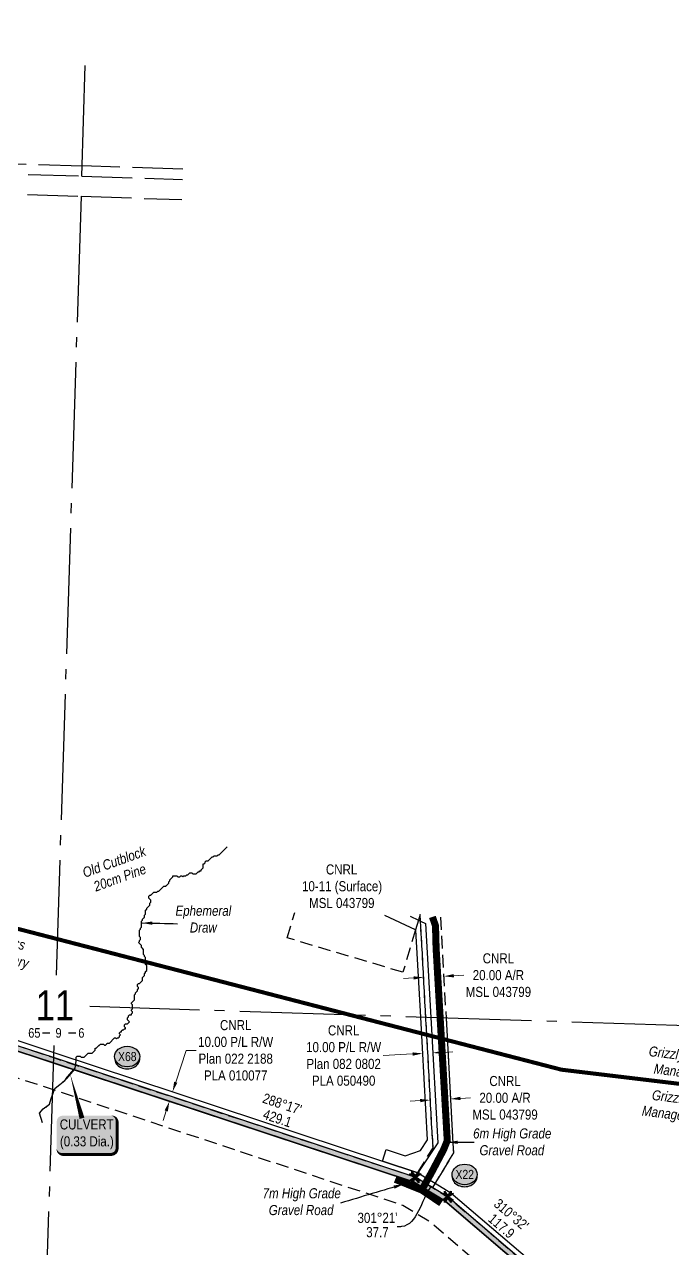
# Model space of a CAD drawing. Extents: x 350972 to 367082, y 6047220 to 6054831.
# Drawn here: x 354884 to 355528, y 6053550 to 6054767 of the extents above; entities that cross this region are included whole.
import ezdxf
from ezdxf.enums import TextEntityAlignment as Align

# ---------------------------------------------------------------- set-up
doc = ezdxf.new("R2010")
doc.units = 0
doc.header["$LTSCALE"] = 5
doc.header["$PDSIZE"] = 0.5
for name, pattern in [('DASHDOT2', [12.7, 6.35, -3.175, 0, -3.175]), ('foc-ACCESSROAD', [3.75, 2.5, -1.25]), ('foc-QUARTERLINE', [33, 25, -3, 2, -3]), ('foc-TOPO-ephemeral', [6.25, 3.125, -0.625, 0.625, -0.625, 0.625, -0.625]), ('foc-UNSURVEYED', [12.5, 10, -2.5])]:
    doc.linetypes.add(name, pattern=pattern)
doc.layers.get('Defpoints').update_dxf_attribs({"color": 9})
for name, color, linetype in [('10', 1, 'Continuous'), ('9', 3, 'Continuous'), ('AS-ROADS', 254, 'Continuous'), ('AS-WILDLIFE', 131, 'DASHDOT2'), ('AS-WILDLIFE-BLOCK', 131, 'Continuous'), ('C-AR', 13, 'foc-ACCESSROAD'), ('C-RW', 13, 'Continuous'), ('C-WS', 13, 'foc-ACCESSROAD'), ('L-BD', 7, 'Continuous'), ('L-BD1', 253, 'Continuous'), ('L-MON', 1, 'Continuous'), ('L-QSEC', 8, 'foc-QUARTERLINE'), ('L-SECLBL', 7, 'Continuous'), ('L-USEC', 7, 'foc-UNSURVEYED'), ('P-CROSSINGS', 250, 'Continuous'), ('P-PROPOSED', 10, 'Continuous'), ('P-PROPOSED-H', 21, 'Continuous'), ('T-BUSH-T', 110, 'Continuous'), ('T-DRAW', 143, 'foc-TOPO-ephemeral'), ('T-WATER-T', 170, 'Continuous')]:
    doc.layers.add(name, color=color, linetype=linetype)
for name, color, linetype, lineweight in [('AS-GENERAL', 48, 'Continuous', 18), ('C-AR-T', 13, 'Continuous', 9), ('C-RW-T', 13, 'Continuous', 9), ('C-WS-T', 13, 'Continuous', 9), ('T-TEXT', 48, 'Continuous', 18)]:
    doc.layers.add(name, color=color, linetype=linetype, lineweight=lineweight)
doc.styles.add('240', font='ARIALN.TTF', dxfattribs={"height": 30})
doc.styles.add('80', font='ARIALN.TTF', dxfattribs={"height": 10})
doc.styles.add('80CG', font='ARIALN.TTF', dxfattribs={"height": 10})
doc.styles.add('80L', font='ARIALN.TTF', dxfattribs={"height": 10})
doc.styles.add('80LS', font='ARIALNI.TTF', dxfattribs={"height": 10})
doc.styles.add('Crossing', font='ARIALN.TTF', dxfattribs={"height": 10})
doc.styles.add('foc-LtypeFont', font='ARIALN.TTF', dxfattribs={"height": 7.35})
doc.styles.add('SIMPLEX', font='ARIALN.TTF')
doc.linetypes.add('foc-TOPO-flowdirection-NOLINE', pattern='A,0,[">",foc-LtypeFont,S=0.3,R=0,X=0,Y=-0.945],-20,[">",foc-LtypeFont,S=0.3,R=0,X=0,Y=-0.945],0', length=20)
doc.dimstyles.new('Compass 5 000', dxfattribs={"dimscale": 5, "dimtxt": 9, "dimasz": 2, "dimexe": 0.2, "dimexo": 0.0625, "dimgap": 0.5, "dimtad": 0, "dimtih": 1, "dimtoh": 1, "dimzin": 0, "dimdsep": 46, "dimtxsty": '80CG', "dimcen": 0.1, "dimse1": 1, "dimse2": 1, "dimclrd": 256, "dimclrt": 256, "dimaunit": 1, "dimadec": 4, "dimazin": 0, "dimtfac": 0.06, "dimtofl": 0, "dimtmove": 0, "dimatfit": 1, "dimfxl": 0.2, "dimtolj": 1, "dimtzin": 0, "dimlwd": -1, "dimarcsym": 0})

# ---------------------------------------------------------------- blocks, each defined once
blk = doc.blocks.new('*D432')
at = {"layer": 'C-AR-T', "transparency": 16777216}
for p, q in [((355277.1, 6053697.3), (355267.1, 6053696.7)), ((355317.1, 6053699.5), (355327.1, 6053700))]:
    blk.add_line(p, q, dxfattribs=at)
for points in [[(355277, 6053698.9), (355277.2, 6053695.6), (355287.1, 6053697.8)], [(355317, 6053701.1), (355317.2, 6053697.8), (355307.1, 6053698.9)]]:
    blk.add_solid(points, dxfattribs=at)
at = {"layer": 'Defpoints', "color": 0, "transparency": 16777216}
for p in [(355307.1, 6053698.9), (355287.8, 6053685.9), (355307.7, 6053687)]:
    blk.add_point(p, dxfattribs=at)
at = {"layer": 'C-AR-T', "transparency": 16777216, "insert": (355361.4, 6053700), "char_height": 10, "attachment_point": 5, "style": '80CG'}
blk.add_mtext('\\A1;CNRL\\P20.00 A/R\\PMSL 043799', dxfattribs=at)
blk = doc.blocks.new('*D434')
at = {"layer": 'C-RW-T', "transparency": 16777216}
for p, q in [((355034.3, 6053715.5), (355044.8, 6053747.2)), ((355044.8, 6053747.2), (355054.8, 6053747.2)), ((355024.9, 6053687), (355021.8, 6053677.5))]:
    blk.add_line(p, q, dxfattribs=at)
for points in [[(355032.8, 6053716), (355035.9, 6053715), (355031.2, 6053706)], [(355023.3, 6053687.6), (355026.5, 6053686.5), (355028.1, 6053696.5)]]:
    blk.add_solid(points, dxfattribs=at)
at = {"layer": 'Defpoints', "color": 0, "transparency": 16777216}
for p in [(355031.2, 6053706), (355032.6, 6053705.5), (355029.5, 6053696.1)]:
    blk.add_point(p, dxfattribs=at)
at = {"layer": 'C-RW-T', "transparency": 16777216, "insert": (355093.9, 6053747.2), "char_height": 10, "attachment_point": 5, "style": '80CG'}
blk.add_mtext('\\A1;CNRL\\P10.00 P/L R/W\\PPlan 022 2188\\PPLA 010077', dxfattribs=at)
blk = doc.blocks.new('*D435')
at = {"layer": 'C-RW-T', "transparency": 16777216}
for p, q in [((355269.6, 6053743.6), (355240.2, 6053742)), ((355299.5, 6053745.2), (355309.5, 6053745.8))]:
    blk.add_line(p, q, dxfattribs=at)
for points in [[(355269.5, 6053745.2), (355269.7, 6053741.9), (355279.6, 6053744.1)], [(355299.4, 6053746.9), (355299.6, 6053743.6), (355289.5, 6053744.7)]]:
    blk.add_solid(points, dxfattribs=at)
at = {"layer": 'Defpoints', "color": 0, "transparency": 16777216}
for p in [(355279.6, 6053744.1), (355280.2, 6053732.9), (355290.1, 6053733.4)]:
    blk.add_point(p, dxfattribs=at)
at = {"layer": 'C-RW-T', "transparency": 16777216, "insert": (355201.1, 6053742), "char_height": 10, "attachment_point": 5, "style": '80CG'}
blk.add_mtext('\\A1;CNRL\\P10.00 P/L R/W\\PPlan 082 0802\\PPLA 050490', dxfattribs=at)
blk = doc.blocks.new('L-SECLBL')
at = {"layer": '9', "color": 7}
for p, q in [((-5.1, -27.8), (-12.3, -27.8)), ((20.7, -27.8), (13.5, -27.8))]:
    blk.add_line(p, q, dxfattribs=at)
at = {"layer": '10', "color": 2, "style": 'SIMPLEX'}
blk.add_attdef('SEC', text='', height=30, dxfattribs=at).set_placement((0, 0), align=Align.MIDDLE)
at = {"layer": '10', "color": 5, "style": '80L'}
blk.add_attdef('TWP', text='', height=9.5, dxfattribs=at).set_placement((-14.4, -27.4), align=Align.MIDDLE_RIGHT)
blk.add_attdef('RGE', text='', height=9.5, dxfattribs=at).set_placement((3.6, -27.4), align=Align.MIDDLE_CENTER)
blk.add_attdef('MER', text='', height=9.5, dxfattribs=at).set_placement((23.2, -27.4), align=Align.MIDDLE_LEFT)
blk = doc.blocks.new('*D521')
at = {"layer": 'C-AR-T', "transparency": 16777216}
for p, q in [((355270.5, 6053819.2), (355260.6, 6053818.6)), ((355310.5, 6053821.4), (355320.5, 6053821.9))]:
    blk.add_line(p, q, dxfattribs=at)
for points in [[(355270.5, 6053820.8), (355270.6, 6053817.5), (355280.5, 6053819.7)], [(355310.4, 6053823), (355310.6, 6053819.7), (355300.5, 6053820.8)]]:
    blk.add_solid(points, dxfattribs=at)
at = {"layer": 'Defpoints', "color": 0, "transparency": 16777216}
for p in [(355280.6, 6053819.3), (355300.5, 6053820.8), (355300.5, 6053820.4)]:
    blk.add_point(p, dxfattribs=at)
at = {"layer": 'C-AR-T', "transparency": 16777216, "insert": (355354.8, 6053821.9), "char_height": 10, "attachment_point": 5, "style": '80CG'}
blk.add_mtext('\\A1;CNRL\\P20.00 A/R\\PMSL 043799', dxfattribs=at)
blk = doc.blocks.new('*U525')
h = blk.add_hatch(color=254)
edge = h.paths.add_edge_path()
edge.add_line((-24, -20), (24, -20))
edge.add_arc((24, -14), 6, 270, 360)
edge.add_line((30, -14), (30, 12.5))
edge.add_arc((24, 12.5), 6, 0, 90)
edge.add_line((24, 18.5), (-24, 18.5))
edge.add_arc((-24, 12.5), 6, 90, 180)
edge.add_line((-30, 12.5), (-30, -14))
edge.add_arc((-24, -14), 6, 180, 270)
at = {"color": 160, "flags": 128}
blk.add_lwpolyline([(-24, -20, 3, 3, 0), (24, -20, 3, 3, 0.414214), (30, -14, 3, 3, 0), (30, 12.5, 3, 0, 0.414214), (24, 18.5, 0, 0, 0), (-24, 18.5, 0, 0, 0.414214), (-30, 12.5, 0, 0, 0), (-30, -14, 0, 3, 0.414214)], format="xyseb", close=True, dxfattribs=at)
at = {"color": 160, "style": '80'}
blk.add_attdef('ENTER_TEXT_001', (-26.8, -4.9), '', height=10, dxfattribs=at)
blk = doc.blocks.new('TEMP')
h = blk.add_hatch(color=255)
h.dxf.hatch_style = 1
h.paths.add_polyline_path([(0, 0.25), (-0.67, 1.15), (-0.67, 0.67), (-1.15, 0.67), (-0.25, 0), (-1.15, -0.67), (-0.67, -0.67), (-0.67, -1.15), (0, -0.25), (0.67, -1.15), (0.67, -0.67), (1.15, -0.67), (0.25, 0), (1.15, 0.67), (0.67, 0.67), (0.67, 1.15)])
h.paths.add_polyline_path([(0.57, 0.85), (0.57, 0.57), (0.85, 0.57), (0.08, 0), (0.85, -0.57), (0.57, -0.57), (0.57, -0.85), (0, -0.08), (-0.57, -0.85), (-0.57, -0.57), (-0.85, -0.57), (-0.08, 0), (-0.85, 0.57), (-0.57, 0.57), (-0.57, 0.85), (0, 0.08)], flags=16)
h = blk.add_hatch(color=1)
h.dxf.hatch_style = 1
h.paths.add_polyline_path([(0, 0.08), (-0.57, 0.85), (-0.57, 0.57), (-0.85, 0.57), (-0.08, 0), (-0.85, -0.57), (-0.57, -0.57), (-0.57, -0.85), (0, -0.08), (0.57, -0.85), (0.57, -0.57), (0.85, -0.57), (0.08, 0), (0.85, 0.57), (0.57, 0.57), (0.57, 0.85)])
at = {"color": 1}
for p, q in [((-0.08, 0), (0.08, 0)), ((0, 0.08), (0, -0.08))]:
    blk.add_line(p, q, dxfattribs=at)
at = {"color": 255, "flags": 128}
blk.add_lwpolyline([(-0.25, 0), (-1.15, 0.67), (-0.67, 0.67), (-0.67, 1.15), (0, 0.25), (0.67, 1.15), (0.67, 0.67), (1.15, 0.67), (0.25, 0), (1.15, -0.67), (0.67, -0.67), (0.67, -1.15), (0, -0.25), (-0.67, -1.15), (-0.67, -0.67), (-1.15, -0.67)], close=True, dxfattribs=at)
at = {"color": 1, "flags": 128}
blk.add_lwpolyline([(-0.08, 0), (-0.85, 0.57), (-0.57, 0.57), (-0.57, 0.85), (0, 0.08), (0.57, 0.85), (0.57, 0.57), (0.85, 0.57), (0.08, 0), (0.85, -0.57), (0.57, -0.57), (0.57, -0.85), (0, -0.08), (-0.57, -0.85), (-0.57, -0.57), (-0.85, -0.57)], close=True, dxfattribs=at)
blk = doc.blocks.new('xing2')
h = blk.add_hatch(color=50)
h.dxf.hatch_style = 1
edge = h.paths.add_edge_path()
edge.add_ellipse((0, 0), major_axis=(-12.5, 0), ratio=0.816297, start_angle=0, end_angle=360)
h = blk.add_hatch(color=250)
h.dxf.hatch_style = 1
edge = h.paths.add_edge_path()
edge.add_ellipse((0, -2), major_axis=(-12.5, 0), ratio=0.816297, start_angle=0, end_angle=180)
edge.add_line((12.5, -2), (12.5, 0))
edge.add_ellipse((0, 0), major_axis=(-12.5, 0), ratio=0.816297, start_angle=0, end_angle=180, ccw=False)
edge.add_line((-12.5, 0), (-12.5, -2))
at = {"color": 250}
blk.add_ellipse((0, 0), major_axis=(-12.5, 0), ratio=0.816297, dxfattribs=at)
blk.add_ellipse((0, -2), major_axis=(-12.5, 0), ratio=0.816297, start_param=0, end_param=3.141593, dxfattribs=at)
at = {"color": 250, "style": 'Crossing'}
blk.add_attdef('CROSSING', text='', height=9, dxfattribs=at).set_placement((0.1, 0), align=Align.MIDDLE_CENTER)
at = {"color": 250, "style": 'Crossing', "flags": 1}
for tag, p in [('OWNER', (0.1, -12.5)), ('DESCRIPTION', (0.1, -25.8)), ('LOCATION', (0.1, -39.3)), ('DWG_REF', (0.1, -52.8))]:
    blk.add_attdef(tag, text='', height=9, dxfattribs=at).set_placement(p, align=Align.MIDDLE_CENTER)

msp = doc.modelspace()

# ---------------------------------------------------------------- hatches: boundary and pattern name
at = {"layer": 'P-PROPOSED-H'}
h = msp.add_hatch(color=256, dxfattribs=at)
h.dxf.hatch_style = 1
h.paths.add_polyline_path([(352865.575, 6051530.911), (352846.394, 6051712.416), (352861.427, 6051714.005), (352843.305, 6051885.488), (352749.784, 6051951.143), (352669.459, 6052001.497), (352552.598, 6052063.678), (352495.546, 6052100.649), (351984.16, 6052449.542), (351943.753, 6052482.183), (351920.41, 6052506.628), (351900.788, 6052540.765), (351887.31, 6052596.658), (351866.362, 6052754.753), (351841.297, 6053030.286), (351836.502, 6053086.973), (351812.269, 6053373.495), (351811.604, 6053421.626), (351818.326, 6053445.789), (351845.408, 6053478.257), (351917.664, 6053536.827), (351963.795, 6053562.799), (352030.64, 6053582.012), (352233.88, 6053615.997), (352284.382, 6053628.44), (352316.995, 6053648.48), (352343.381, 6053683.636), (352380.535, 6053746.97), (352424.276, 6053850.534), (352440.444, 6053911.368), (352455.506, 6053940.561), (352486.241, 6053969.986), (352584.846, 6054036.5), (352618.847, 6054037.998), (352706.795, 6054036.916), (352765.268, 6054022.323), (352786.917, 6054015.501), (352892.779, 6053964.522), (352950.904, 6053973.692), (352984.053, 6053985.967), (353012.827, 6054005.999), (353074.58, 6054058.894), (353102.498, 6054075.857), (353130.347, 6054088.052), (353169.457, 6054099.208), (353238.923, 6054110.427), (353272.3, 6054116.771), (353308.027, 6054125.895), (353341.917, 6054138.534), (353407.27, 6054166.808), (353489.563, 6054210.777), (353491.95, 6054212.052), (353518.235, 6054236.279), (353538.99, 6054256.162), (353555.049, 6054280.164), (353567.593, 6054304.032), (353580.381, 6054332.094), (353584.726, 6054362.345), (353595.582, 6054355.062), (353609.258, 6054376.171), (353694.409, 6054318.818), (353701.269, 6054339.967), (353737.551, 6054451.836), (353749.195, 6054455.339), (353703.033, 6054313.009), (353778.459, 6054262.209), (353856.595, 6054213.564), (354059.935, 6054093.899), (354127.416, 6054059.318), (354214.861, 6054014.504), (354293.753, 6053979.396), (354364.884, 6053951.226), (354377.639, 6053941.748), (354397.44, 6053934.081), (354416.56, 6053930.727), (354437.495, 6053922.422), (354523.749, 6053887.87), (354547.288, 6053878.725), (354565.85, 6053871.317), (354761.584, 6053792.179), (354863.274, 6053751.116), (354911.428, 6053735.204), (355270.187, 6053616.656), (355301.51, 6053597.572), (355390.953, 6053521.054), (355700.011, 6053300.303), (355764.104, 6053254.524), (355836.008, 6053206.849), (355887.48, 6053175.541), (355917.363, 6053159.874), (355934.486, 6053149.16), (355951.776, 6053139.498), (355970.139, 6053132.206), (356040.807, 6053095.158), (356256.471, 6052982.105), (356289.137, 6052960.844), (356298.009, 6052950.677), (356312.927, 6052936.875), (356331.509, 6052922.784), (356340.887, 6052913.865), (356505.942, 6052750.213), (356746.616, 6052511.581), (356777.83, 6052480.634), (356819.159, 6052535.756), (356823.291, 6052524.595), (356784.503, 6052472.862), (356815.902, 6052438.264), (356954.635, 6052262.661), (357190.511, 6051931.342), (357280.051, 6051815.083), (357309.205, 6051780.128), (357410.558, 6051660.056), (357463.345, 6051611.058), (357547.956, 6051632.469), (357676.315, 6051708.007), (357816.133, 6051804.657), (357737.38, 6051918.584), (357733.267, 6051915.741), (357809.178, 6051805.927), (357673.622, 6051712.223), (357546.037, 6051637.14), (357464.753, 6051616.572), (357414.182, 6051663.513), (357313.035, 6051783.342), (357283.952, 6051818.21), (357194.529, 6051934.318), (356958.635, 6052265.662), (356819.718, 6052441.497), (356790.979, 6052473.166), (356828.925, 6052523.776), (356820.663, 6052546.095), (356777.274, 6052488.226), (356750.136, 6052515.131), (356509.462, 6052753.763), (356344.37, 6052917.452), (356334.752, 6052926.599), (356316.143, 6052940.711), (356301.6, 6052954.166), (356292.447, 6052964.655), (356259.001, 6052986.423), (356043.128, 6053099.586), (355972.228, 6053136.755), (355953.928, 6053144.023), (355937.033, 6053153.464), (355919.853, 6053164.213), (355889.942, 6053179.894), (355838.69, 6053211.069), (355766.939, 6053258.643), (355702.917, 6053304.371), (355394.037, 6053524.995), (355304.455, 6053601.633), (355272.299, 6053621.223), (354912.996, 6053739.951), (354864.996, 6053755.812), (354763.458, 6053796.814), (354567.714, 6053875.956), (354549.12, 6053883.377), (354525.584, 6053892.521), (354439.346, 6053927.066), (354417.928, 6053935.563), (354398.787, 6053938.92), (354380.077, 6053946.165), (354367.337, 6053955.632), (354295.69, 6053984.005), (354217.019, 6054019.016), (354129.696, 6054063.767), (354062.345, 6054098.281), (353859.185, 6054217.841), (353781.177, 6054266.406), (353708.95, 6054315.051), (353756.895, 6054462.877), (353733.604, 6054455.868), (353696.513, 6054341.51), (353691.7, 6054326.67), (353607.829, 6054383.161), (353594.148, 6054362.044), (353580.908, 6054370.927), (353575.535, 6054333.514), (353563.102, 6054306.233), (353550.746, 6054282.724), (353535.138, 6054259.395), (353514.811, 6054239.922), (353489.031, 6054216.161), (353487.207, 6054215.187), (353405.096, 6054171.314), (353340.05, 6054143.173), (353306.531, 6054130.672), (353271.214, 6054121.653), (353238.058, 6054115.351), (353168.369, 6054104.097), (353128.65, 6054092.767), (353100.187, 6054080.302), (353071.637, 6054062.955), (353009.765, 6054009.959), (352981.72, 6053990.434), (352949.634, 6053978.553), (352893.542, 6053969.703), (352788.762, 6054020.161), (352766.626, 6054027.137), (352707.44, 6054041.908), (352618.768, 6054042.999), (352583.219, 6054041.433), (352483.092, 6053973.892), (352451.446, 6053943.595), (352435.752, 6053913.178), (352419.534, 6053852.157), (352376.057, 6053749.217), (352339.212, 6053686.41), (352313.568, 6053652.242), (352282.429, 6053633.107), (352232.868, 6053620.896), (352029.534, 6053586.896), (351961.852, 6053567.443), (351914.844, 6053540.977), (351841.881, 6053481.833), (351813.798, 6053448.165), (351806.595, 6053422.275), (351807.273, 6053373.249), (351831.52, 6053086.552), (351836.317, 6053029.849), (351861.393, 6052754.198), (351882.388, 6052595.741), (351896.096, 6052538.895), (351916.377, 6052503.612), (351940.36, 6052478.497), (351981.176, 6052445.526), (352492.777, 6052096.486), (352550.06, 6052059.366), (352666.954, 6051997.167), (352747.018, 6051946.977), (352838.572, 6051882.702), (352855.93, 6051718.452), (352840.897, 6051716.862), (352860.678, 6051529.682), (352882.7, 6051475.582), (352908.263, 6051442.648), (352914.755, 6051442.438), (352887.071, 6051478.104)])

# ---------------------------------------------------------------- linework, layer by layer
at = {"layer": 'AS-GENERAL', "const_width": 2, "flags": 128}
msp.add_lwpolyline([(354933.607, 6053728.459), (354925.426, 6053718.914)], dxfattribs=at)
at = {"layer": 'AS-ROADS', "const_width": 6.999, "flags": 128}
for points in [[(355278.686, 6053608.37), (355283.224, 6053616.652), (355287.698, 6053624.485), (355300.45, 6053648.645), (355304.025, 6053657.547), (355292.932, 6053848.612), (355292.332, 6053870.872), (355289.29, 6053879.796)], [(355252.328, 6053619.007), (355278.686, 6053608.37), (355297.951, 6053595.439)]]:
    msp.add_lwpolyline(points, dxfattribs=at)
at = {"layer": 'AS-WILDLIFE', "const_width": 4, "flags": 128}
msp.add_lwpolyline([(357428.862, 6052284.585), (356854.735, 6052363.774), (356440.602, 6052753.545), (356367.519, 6053240.761), (356026.47, 6053654.893), (355417.452, 6053727.976), (354759.712, 6053898.5), (354394.3, 6054069.025), (353614.758, 6054166.469), (353503.254, 6054260.365), (353505.323, 6054262.166), (353534.675, 6054298.004), (353544.756, 6054316.073), (353558.238, 6054362.831), (353562.2, 6054391.739), (353570.893, 6054458.855), (353575.614, 6054479.174), (353587.493, 6054503.874), (353592.335, 6054513.941), (353605.428, 6054562.78), (353613.649, 6054584.238), (353636.691, 6054621.986), (353650.021, 6054635.787), (353690.093, 6054669.845), (353719.944, 6054701.552), (353751.537, 6054760.751), (353752.967, 6054764.633)], dxfattribs=at)
at = {"layer": 'C-AR', "flags": 128}
msp.add_lwpolyline([(358210.116, 6051860.253), (358174.149, 6051857.065), (358109.407, 6051839.161), (358075.554, 6051829.798), (357975.527, 6051833.921), (357907.822, 6051820.17), (357827.24, 6051781.369), (357690.036, 6051686.524), (357557.736, 6051608.668), (357486.142, 6051590.551), (357473.483, 6051587.348), (357466.726, 6051585.638), (357456.165, 6051582.966), (357455.653, 6051583.442), (357433.907, 6051603.625), (357425.192, 6051611.714), (357415.953, 6051620.292), (357412.376, 6051623.613), (357404.281, 6051631.165), (357398.087, 6051636.877), (357392.093, 6051642.441), (357311.602, 6051737.798), (357282.506, 6051772.268), (357170.037, 6051916.177), (357029.233, 6052113.726), (356946.84, 6052229.334), (356931.53, 6052250.815), (356796.453, 6052421.789), (356772.363, 6052448.337), (356762.098, 6052459.648), (356758.996, 6052463.066), (356755.63, 6052466.775), (356755.235, 6052467.167), (356508.145, 6052712.158), (356494.429, 6052725.756), (356480.297, 6052739.768), (356323.148, 6052895.581), (356280.728, 6052935.923), (356269.631, 6052943.139), (356243.581, 6052960.102), (355874.935, 6053153.355), (355822.346, 6053185.344), (355749.658, 6053233.539), (355731.262, 6053246.679), (355701.752, 6053267.757), (355375.241, 6053500.974), (355286.508, 6053576.885), (355259.808, 6053593.152), (354911.979, 6053708.18), (354854.71, 6053727.12), (354675.681, 6053799.661), (354551.965, 6053849.799), (354538.072, 6053855.43), (354283.912, 6053955.79), (354203.908, 6053991.418), (354128.59, 6054029.415), (354098.891, 6054044.398), (354047.857, 6054070.143), (353843.491, 6054191.587), (353770.722, 6054236.837), (353674.056, 6054302.178), (353657.575, 6054313.278), (353584.726, 6054362.345), (353586.155, 6054372.517), (353589.361, 6054395.6), (353691.7, 6054326.67), (353705.507, 6054317.371), (353708.95, 6054315.051), (353781.177, 6054266.406), (353859.185, 6054217.841), (354062.345, 6054098.281), (354100.005, 6054078.983), (354129.696, 6054063.767), (354217.019, 6054019.016), (354295.69, 6053984.005), (354336.158, 6053968.001), (354347.216, 6053963.613), (354391.926, 6053945.876), (354439.346, 6053927.066), (354447.701, 6053923.753), (354525.584, 6053892.521), (354529.346, 6053891.059), (354539.732, 6053887.023), (354544.435, 6053885.197), (354549.12, 6053883.377), (354563.04, 6053877.779), (354567.714, 6053875.956), (354763.458, 6053796.814), (354864.996, 6053755.812), (354912.996, 6053739.951), (355272.299, 6053621.223), (355289.376, 6053610.819), (355304.455, 6053601.633), (355394.037, 6053524.995), (355702.917, 6053304.371), (355732.427, 6053283.293), (355766.939, 6053258.643), (355838.69, 6053211.069), (355889.942, 6053179.894), (355936.881, 6053155.286), (356043.128, 6053099.586), (356259.001, 6052986.423), (356299.698, 6052959.936), (356308.268, 6052951.785), (356312.652, 6052947.615), (356319.036, 6052941.538), (356322.26, 6052938.479), (356344.37, 6052917.452), (356509.462, 6052753.763), (356750.136, 6052515.131), (356773.689, 6052491.78), (356777.274, 6052488.226), (356777.656, 6052487.847), (356780.714, 6052484.478), (356790.979, 6052473.166), (356819.718, 6052441.497), (356958.635, 6052265.662), (357032.135, 6052162.42), (357045.481, 6052143.675), (357067.685, 6052112.48), (357194.529, 6051934.318), (357283.952, 6051818.21), (357287.597, 6051813.479), (357313.035, 6051783.342), (357414.182, 6051663.513), (357439.405, 6051640.103), (357451.428, 6051628.94), (357460.193, 6051620.806)], dxfattribs=at)
at = {"layer": 'C-RW'}
msp.add_lwpolyline([(355267.13, 6053880.514), (355275.407, 6053876.612), (355277.459, 6053875.644), (355282.552, 6053873.243), (355287.698, 6053779.779), (355294.546, 6053655.427), (355274.797, 6053625.554), (355239.563, 6053637.202), (355243.317, 6053648.555), (355262.326, 6053642.352), (355277.395, 6053647.575), (355284.433, 6053658.251), (355277.717, 6053780.103), (355272.944, 6053866.747), (355272.53, 6053866.941), (355241.95, 6053881.331)], dxfattribs=at)
at = {"layer": 'C-RW', "flags": 128}
for points in [[(355390.954, 6053521.055), (355301.511, 6053597.573), (355270.573, 6053616.422), (354912.829, 6053734.729), (354863.309, 6053751.106)], [(354866.685, 6053760.519), (354913.163, 6053745.149), (355239.563, 6053637.202), (355274.797, 6053625.554), (355291.957, 6053615.1), (355307.398, 6053605.694), (355397.122, 6053528.938)]]:
    msp.add_lwpolyline(points, dxfattribs=at)
at = {"layer": 'C-WS'}
msp.add_lwpolyline([(355297.27, 6053879.537), (355302.794, 6053779.289), (355310.177, 6053645.324), (355291.957, 6053615.1), (355289.376, 6053610.819), (355272.299, 6053621.223), (355274.797, 6053625.554), (355289.873, 6053650.373), (355282.732, 6053779.941), (355277.459, 6053875.644), (355277.093, 6053882.28), (355275.407, 6053876.612), (355272.53, 6053866.941), (355259.986, 6053824.787), (355145.001, 6053859.003), (355152.508, 6053884.233)], dxfattribs=at)
at = {"layer": 'C-WS', "flags": 128}
msp.add_lwpolyline([(355297.269, 6053879.557), (355302.794, 6053779.289), (355310.177, 6053645.324), (355291.957, 6053615.1), (355289.376, 6053610.819), (355272.299, 6053621.223), (355274.797, 6053625.554), (355289.873, 6053650.373), (355282.732, 6053779.941), (355277.459, 6053875.644), (355277.208, 6053880.209)], dxfattribs=at)
at = {"layer": 'L-QSEC', "flags": 128}
for points in [[(354941.041, 6054615.98), (354944.563, 6054725.968)], [(354940.397, 6054595.871), (354915.62, 6053821.9)], [(355717.608, 6053765.833), (354949.181, 6053790.792)], [(354913.38, 6053751.936), (354888.924, 6052987.987)]]:
    msp.add_lwpolyline(points, dxfattribs=at)
at = {"layer": 'L-USEC', "flags": 128}
for points in [[(354148.627, 6054651.76), (354941.363, 6054626.021)], [(354138.263, 6054642.045), (354941.05, 6054615.98)], [(354137.616, 6054621.936), (354940.397, 6054595.871)], [(354941.051, 6054615.98), (355040.986, 6054612.73)], [(355041.308, 6054622.771), (354941.363, 6054626.021)], [(354940.397, 6054595.871), (355040.342, 6054592.62)]]:
    msp.add_lwpolyline(points, dxfattribs=at)
at = {"layer": 'T-DRAW', "flags": 128}
msp.add_lwpolyline([(354902.088, 6053675.062), (354899.188, 6053684.92), (354902.668, 6053688.979), (354909.047, 6053693.619), (354910.786, 6053699.418), (354914.266, 6053709.276), (354924.124, 6053717.395), (354934.5, 6053729.5), (354935.5, 6053736.5), (354935.5, 6053740.5), (354936.5, 6053741.5), (354939.5, 6053741.5), (354940.5, 6053740.5), (354943.5, 6053740.5), (354947.5, 6053744.5), (354951.5, 6053744.5), (354954.5, 6053747.5), (354954.5, 6053749.5), (354955.5, 6053749.5), (354959.5, 6053753.5), (354962.5, 6053753.5), (354963.5, 6053752.5), (354964.5, 6053752.5), (354966.5, 6053754.5), (354968.5, 6053754.5), (354973.5, 6053759.5), (354974.5, 6053759.5), (354975.5, 6053758.5), (354976.5, 6053759.5), (354977.5, 6053759.5), (354978.5, 6053760.5), (354978.5, 6053761.5), (354979.5, 6053762.5), (354978.5, 6053763.5), (354978.5, 6053764.5), (354979.5, 6053765.5), (354980.5, 6053765.5), (354980.5, 6053766.5), (354981.5, 6053767.5), (354982.5, 6053767.5), (354983.5, 6053768.5), (354984.5, 6053768.5), (354984.5, 6053769.5), (354983.5, 6053770.5), (354983.5, 6053772.5), (354984.5, 6053773.5), (354986.5, 6053773.5), (354988.5, 6053775.5), (354986.5, 6053777.5), (354986.5, 6053779.5), (354987.5, 6053780.5), (354987.5, 6053781.5), (354988.5, 6053782.5), (354990.5, 6053782.5), (354990.5, 6053783.5), (354991.5, 6053784.5), (354991.5, 6053785.5), (354990.5, 6053786.5), (354990.5, 6053787.5), (354991.5, 6053788.5), (354991.5, 6053792.5), (354990.5, 6053793.5), (354990.5, 6053794.5), (354993.5, 6053797.5), (354993.5, 6053802.5), (354994.5, 6053803.5), (354994.5, 6053804.5), (354996.5, 6053806.5), (354996.5, 6053807.5), (354997.5, 6053808.5), (354997.5, 6053809.5), (354996.5, 6053810.5), (354996.5, 6053812.5), (354997.5, 6053813.5), (354998.5, 6053813.5), (355001.5, 6053816.5), (355001.5, 6053819.5), (355003.5, 6053821.5), (355003.5, 6053823.5), (355004.5, 6053824.5), (355004.5, 6053825.5), (355005.5, 6053826.5), (355005.5, 6053831.5), (355004.5, 6053832.5), (355004.5, 6053839.5), (355003.5, 6053840.5), (355003.5, 6053841.5), (355002.5, 6053842.5), (355002.5, 6053847.5), (355000.5, 6053849.5), (355000.5, 6053851.5), (354997.5, 6053854.5), (354998.5, 6053855.5), (354998.5, 6053856.5), (354999.5, 6053857.5), (354999.5, 6053859.5), (354998.5, 6053860.5), (354998.5, 6053866.5), (354999.5, 6053867.5), (354999.5, 6053868.5), (355000.5, 6053869.5), (355000.5, 6053875.5), (355001.5, 6053876.5), (355001.5, 6053877.5), (355003.5, 6053879.5), (355003.5, 6053881.5), (355004.5, 6053882.5), (355004.5, 6053886.5), (355005.5, 6053887.5), (355005.5, 6053888.5), (355008.5, 6053891.5), (355008.5, 6053893.5), (355009.5, 6053894.5), (355009.5, 6053896.5), (355007.5, 6053898.5), (355007.5, 6053900.5), (355008.5, 6053901.5), (355009.5, 6053901.5), (355012.5, 6053904.5), (355015.5, 6053904.5), (355016.5, 6053905.5), (355017.5, 6053905.5), (355022.5, 6053910.5), (355024.5, 6053910.5), (355027.5, 6053913.5), (355027.5, 6053914.5), (355028.5, 6053915.5), (355028.5, 6053916.5), (355031.5, 6053919.5), (355031.5, 6053920.5), (355035.5, 6053920.5), (355036.5, 6053919.5), (355038.5, 6053919.5), (355039.5, 6053920.5), (355040.5, 6053920.5), (355041.5, 6053919.5), (355042.5, 6053920.5), (355044.5, 6053920.5), (355045.5, 6053921.5), (355046.5, 6053921.5), (355048.5, 6053923.5), (355050.5, 6053923.5), (355051.5, 6053922.5), (355054.5, 6053922.5), (355056.5, 6053924.5), (355057.5, 6053924.5), (355058.5, 6053925.5), (355059.5, 6053925.5), (355059.5, 6053926.5), (355061.5, 6053928.5), (355061.5, 6053932.5), (355062.5, 6053932.5), (355063.5, 6053933.5), (355063.5, 6053934.5), (355064.5, 6053935.5), (355066.5, 6053935.5), (355070.5, 6053939.5), (355071.5, 6053939.5), (355072.5, 6053940.5), (355075.5, 6053940.5), (355076.5, 6053941.5), (355077.5, 6053941.5), (355085.5, 6053949.5)], dxfattribs=at)
at = {"layer": 'T-DRAW', "linetype": 'foc-TOPO-flowdirection-NOLINE', "flags": 128}
msp.add_lwpolyline([(354902.088, 6053675.062), (354899.188, 6053684.92), (354902.668, 6053688.979), (354909.047, 6053693.619), (354910.786, 6053699.418), (354914.266, 6053709.276), (354924.124, 6053717.395), (354934.5, 6053729.5), (354935.5, 6053736.5), (354935.5, 6053740.5), (354936.5, 6053741.5), (354939.5, 6053741.5), (354940.5, 6053740.5), (354943.5, 6053740.5), (354947.5, 6053744.5), (354951.5, 6053744.5), (354954.5, 6053747.5), (354954.5, 6053749.5), (354955.5, 6053749.5), (354959.5, 6053753.5), (354962.5, 6053753.5), (354963.5, 6053752.5), (354964.5, 6053752.5), (354966.5, 6053754.5), (354968.5, 6053754.5), (354973.5, 6053759.5), (354974.5, 6053759.5), (354975.5, 6053758.5), (354976.5, 6053759.5), (354977.5, 6053759.5), (354978.5, 6053760.5), (354978.5, 6053761.5), (354979.5, 6053762.5), (354978.5, 6053763.5), (354978.5, 6053764.5), (354979.5, 6053765.5), (354980.5, 6053765.5), (354980.5, 6053766.5), (354981.5, 6053767.5), (354982.5, 6053767.5), (354983.5, 6053768.5), (354984.5, 6053768.5), (354984.5, 6053769.5), (354983.5, 6053770.5), (354983.5, 6053772.5), (354984.5, 6053773.5), (354986.5, 6053773.5), (354988.5, 6053775.5), (354986.5, 6053777.5), (354986.5, 6053779.5), (354987.5, 6053780.5), (354987.5, 6053781.5), (354988.5, 6053782.5), (354990.5, 6053782.5), (354990.5, 6053783.5), (354991.5, 6053784.5), (354991.5, 6053785.5), (354990.5, 6053786.5), (354990.5, 6053787.5), (354991.5, 6053788.5), (354991.5, 6053792.5), (354990.5, 6053793.5), (354990.5, 6053794.5), (354993.5, 6053797.5), (354993.5, 6053802.5), (354994.5, 6053803.5), (354994.5, 6053804.5), (354996.5, 6053806.5), (354996.5, 6053807.5), (354997.5, 6053808.5), (354997.5, 6053809.5), (354996.5, 6053810.5), (354996.5, 6053812.5), (354997.5, 6053813.5), (354998.5, 6053813.5), (355001.5, 6053816.5), (355001.5, 6053819.5), (355003.5, 6053821.5), (355003.5, 6053823.5), (355004.5, 6053824.5), (355004.5, 6053825.5), (355005.5, 6053826.5), (355005.5, 6053831.5), (355004.5, 6053832.5), (355004.5, 6053839.5), (355003.5, 6053840.5), (355003.5, 6053841.5), (355002.5, 6053842.5), (355002.5, 6053847.5), (355000.5, 6053849.5), (355000.5, 6053851.5), (354997.5, 6053854.5), (354998.5, 6053855.5), (354998.5, 6053856.5), (354999.5, 6053857.5), (354999.5, 6053859.5), (354998.5, 6053860.5), (354998.5, 6053866.5), (354999.5, 6053867.5), (354999.5, 6053868.5), (355000.5, 6053869.5), (355000.5, 6053875.5), (355001.5, 6053876.5), (355001.5, 6053877.5), (355003.5, 6053879.5), (355003.5, 6053881.5), (355004.5, 6053882.5), (355004.5, 6053886.5), (355005.5, 6053887.5), (355005.5, 6053888.5), (355008.5, 6053891.5), (355008.5, 6053893.5), (355009.5, 6053894.5), (355009.5, 6053896.5), (355007.5, 6053898.5), (355007.5, 6053900.5), (355008.5, 6053901.5), (355009.5, 6053901.5), (355012.5, 6053904.5), (355015.5, 6053904.5), (355016.5, 6053905.5), (355017.5, 6053905.5), (355022.5, 6053910.5), (355024.5, 6053910.5), (355027.5, 6053913.5), (355027.5, 6053914.5), (355028.5, 6053915.5), (355028.5, 6053916.5), (355031.5, 6053919.5), (355031.5, 6053920.5), (355035.5, 6053920.5), (355036.5, 6053919.5), (355038.5, 6053919.5), (355039.5, 6053920.5), (355040.5, 6053920.5), (355041.5, 6053919.5), (355042.5, 6053920.5), (355044.5, 6053920.5), (355045.5, 6053921.5), (355046.5, 6053921.5), (355048.5, 6053923.5), (355050.5, 6053923.5), (355051.5, 6053922.5), (355054.5, 6053922.5), (355056.5, 6053924.5), (355057.5, 6053924.5), (355058.5, 6053925.5), (355059.5, 6053925.5), (355059.5, 6053926.5), (355061.5, 6053928.5), (355061.5, 6053932.5), (355062.5, 6053932.5), (355063.5, 6053933.5), (355063.5, 6053934.5), (355064.5, 6053935.5), (355066.5, 6053935.5), (355070.5, 6053939.5), (355071.5, 6053939.5), (355072.5, 6053940.5), (355075.5, 6053940.5), (355076.5, 6053941.5), (355077.5, 6053941.5), (355085.5, 6053949.5)], dxfattribs=at)
at = {"layer": 'T-TEXT', "color": 160, "flags": 128}
msp.add_lwpolyline([(354929.517, 6053723.686, 0, 4.999, 0), (354941.258, 6053679.681, 0, 0, 0)], format="xyseb", dxfattribs=at)

# ---------------------------------------------------------------- block references
ref = msp.add_blockref('*U525', (354946.114, 6053663.818), dxfattribs=dict(xscale=0.99986273, yscale=0.99986273, zscale=0.99986273))
ref.add_attrib('ENTER_TEXT_001', 'CULVERT', (354919.224, 6053668.617), dxfattribs={"color": 160, "height": 9.9986, "style": '80'})
ref.add_attrib('ENTER_TEXT_002', '(0.33 Dia.)', (354919.381, 6053651.782), dxfattribs={"color": 160, "height": 9.99863, "style": '80'})
at = {"layer": 'L-MON', "xscale": 4.999313650000029, "yscale": 4.999313650000029, "zscale": 4.999313650000029}
for p in [(355272.299, 6053621.223), (355272.299, 6053621.223), (355304.455, 6053601.633)]:
    msp.add_blockref('TEMP', p, dxfattribs=at)
at = {"layer": 'L-SECLBL'}
msp.add_blockref('L-SECLBL', (354914.396, 6053791.922), dxfattribs=at).add_auto_attribs({'SEC': '11', 'TWP': '65', 'RGE': '9', 'MER': '6'})
at = {"layer": 'P-CROSSINGS', "xscale": 0.99986273, "yscale": 0.99986273, "zscale": 0.99986273}
for p, values in [((354986.156, 6053741.041), {'CROSSING': 'X68'}), ((355321.27, 6053623.88), {'CROSSING': 'X22'})]:
    msp.add_blockref('xing2', p, dxfattribs=at).add_auto_attribs(values)

# ---------------------------------------------------------------- texts
at = {"layer": 'AS-WILDLIFE-BLOCK', "insert": (355582.863, 6053727.227), "char_height": 10.00329, "attachment_point": 5, "rotation": 353.157156, "style": '240'}
msp.add_mtext_dynamic_manual_height_columns('{\\fArial Narrow|b0|i1|c0|p34;\\C131;Grizzly Bear Secondary Access Management Area Boundary}', width=170.34524, gutter_width=45.015, heights=[0], dxfattribs=at)
at = {"layer": 'C-WS-T', "insert": (355159.092, 6053931.981), "char_height": 10, "attachment_point": 1, "style": '80L'}
msp.add_mtext_dynamic_manual_height_columns('\\pi24.39857;CNRL\\P\\pi0.66392;10-11 (Surface)\\P\\pi7.70007;MSL 043799', width=78.99495, gutter_width=50, heights=[0], dxfattribs=at)
at = {"layer": 'L-BD', "style": '80L'}
for s, rotation, p in [("288°17'", 341.7144, (355140.082, 6053694)), ('429.1', 341.7144, (355135.376, 6053679.759)), ("310°32'", 319.4529, (355367.677, 6053584.052)), ('117.9', 319.4529, (355357.927, 6053572.656))]:
    msp.add_text(s, height=9.9986, rotation=rotation, dxfattribs=at).set_placement(p, align=Align.MIDDLE)
at = {"layer": 'L-BD1', "insert": (355214.611, 6053585.788), "char_height": 9.99863, "width": 39.16693, "attachment_point": 1, "line_spacing_factor": 0.855, "style": '80L'}
msp.add_mtext("\\pi0.27847;301°21' \\P\\pi8.9369;37.7", dxfattribs=at)
at = {"layer": 'T-BUSH-T', "insert": (354971.443, 6053939.219), "char_height": 9.99677, "width": 74.94908, "attachment_point": 2, "rotation": 20, "style": '80LS'}
msp.add_mtext('{\\C48;Old Cutblock}\\P20cm Pine', dxfattribs=at)
at = {"layer": 'T-TEXT', "char_height": 9.99863, "attachment_point": 1, "style": '80L'}
for s, insert in [('\\pi0.53274;{\\fArial Narrow|b0|i1|c0|p34;6m High Grade\\P\\pi6.87225;Gravel Road}', (355329.149, 6053669.641)), ('\\pi0.75099;{\\fArial Narrow|b0|i1|c0|p34;7m High Grade\\P\\pi6.87225;Gravel Road}', (355119.89, 6053610.182))]:
    msp.add_mtext_dynamic_manual_height_columns(s, width=77.49427, gutter_width=50, heights=[0], dxfattribs=dict(at, insert=insert))
at = {"layer": 'T-WATER-T', "insert": (355033.781, 6053890.936), "char_height": 10.00052, "attachment_point": 1, "style": '80L'}
msp.add_mtext_dynamic_manual_height_columns('\\pi0.32482;{\\fArial Narrow|b0|i1|c0|p34;Ephemeral \\P\\pi14.59227;Draw}', width=55.97995, gutter_width=50, heights=[0], dxfattribs=at)

# ---------------------------------------------------------------- dimensions: what is measured, and where the dimension line sits
at = {"layer": 'C-AR-T'}
dim = msp.add_aligned_dim(p1=(355280.555, 6053819.344), p2=(355300.526, 6053820.445), distance=0.373, text='CNRL\\P20.00 A/R\\PMSL 043799', dimstyle='Compass 5 000', dxfattribs=at)
dim.commit()
dim.dimension.update_dxf_attribs({"geometry": '*D521', "text_midpoint": (355354.773, 6053821.918)})
dim = msp.add_linear_dim(base=(355307.087, 6053698.921), p1=(355287.771, 6053685.921), p2=(355307.743, 6053687.022), angle=3.154542, text='CNRL\\P20.00 A/R\\PMSL 043799', dimstyle='Compass 5 000', dxfattribs=at)
dim.commit()
dim.dimension.update_dxf_attribs({"geometry": '*D432', "text_midpoint": (355361.354, 6053700.022), "dimtype": 161})
at = {"layer": 'C-RW-T'}
for base, p1, p2, angle, text, picture, middle in [((355031.199, 6053706.018), (355029.484, 6053696.053), (355032.624, 6053705.546), 71.699928, 'CNRL\\P10.00 P/L R/W\\PPlan 022 2188\\PPLA 010077', '*D434', (355093.893, 6053747.166)), ((355279.555, 6053744.13), (355290.109, 6053733.426), (355280.175, 6053732.878), 183.154477, 'CNRL\\P10.00 P/L R/W\\PPlan 082 0802\\PPLA 050490', '*D435', (355201.08, 6053741.959))]:
    dim = msp.add_linear_dim(base=base, p1=p1, p2=p2, angle=angle, text=text, dimstyle='Compass 5 000', dxfattribs=at)
    dim.commit()
    dim.dimension.update_dxf_attribs({"geometry": picture, "text_midpoint": middle, "dimtype": 161})

# ---------------------------------------------------------------- leaders
at = {"layer": 'L-BD1', "path_type": 1}
msp.add_leader([(355287.775, 6053611.795), (355258.584, 6053572.018), (355254.316, 6053571.836)], dimstyle='Compass 5 000', override={"dimgap": 0.5, "dimtad": 0}, dxfattribs=at)
at = {"layer": 'T-TEXT', "path_type": 1}
for points in [[(355304.46, 6053655.842), (355330.806, 6053655.842)], [(355260.805, 6053614.231), (355198.146, 6053595.437)]]:
    msp.add_leader(points, dimstyle='Compass 5 000', override={"dimgap": 0.5, "dimtad": 0}, dxfattribs=at)
at = {"layer": 'T-WATER-T', "path_type": 1}
msp.add_leader([(355001.113, 6053873.81), (355036.263, 6053873.052)], dimstyle='Compass 5 000', override={"dimgap": 0.5, "dimtad": 0}, dxfattribs=at)

# ---------------------------------------------------------------- next in the draw order: texts
at = {"layer": 'AS-WILDLIFE-BLOCK', "char_height": 9.99677, "attachment_point": 5, "style": '240', "bg_fill": 3, "box_fill_scale": 1.15, "bg_fill_color": 256, "bg_fill_true_color": 256, "bg_fill_transparency": 0}
for insert, rotation in [((354818.931, 6053858.318), 345.465581), ((355571.064, 6053685.446), 353.157156)]:
    msp.add_mtext_dynamic_manual_height_columns('{\\fArial Narrow|b0|i1|c0|p34;Grizzly Bear Core Access \\PManagement Area Boundary}', width=147.2216, gutter_width=44.985, heights=[0], dxfattribs=dict(at, insert=insert, rotation=rotation))

# ---------------------------------------------------------------- next in the draw order: linework, layer by layer
at = {"layer": 'P-PROPOSED', "flags": 128}
for points in [[(354059.935, 6054093.899), (354127.416, 6054059.318), (354214.861, 6054014.504), (354293.753, 6053979.396), (354364.884, 6053951.226), (354377.639, 6053941.748), (354397.44, 6053934.081), (354416.56, 6053930.727), (354437.495, 6053922.422), (354523.749, 6053887.87), (354547.288, 6053878.725), (354565.85, 6053871.317), (354761.584, 6053792.179), (354863.274, 6053751.116), (354911.428, 6053735.204), (355270.187, 6053616.656), (355301.51, 6053597.572), (355390.953, 6053521.054), (355700.011, 6053300.303)], [(355702.917, 6053304.371), (355394.037, 6053524.995), (355304.455, 6053601.633), (355272.299, 6053621.223), (354912.996, 6053739.951), (354864.996, 6053755.812), (354763.458, 6053796.814), (354567.714, 6053875.956), (354549.12, 6053883.377), (354525.584, 6053892.521), (354439.346, 6053927.066), (354439.346, 6053927.066), (354417.928, 6053935.563), (354398.787, 6053938.92), (354380.077, 6053946.165), (354367.337, 6053955.632), (354295.69, 6053984.005), (354217.019, 6054019.016), (354129.696, 6054063.767), (354062.345, 6054098.281)]]:
    msp.add_lwpolyline(points, dxfattribs=at)

doc.saveas('drawing.dxf')
